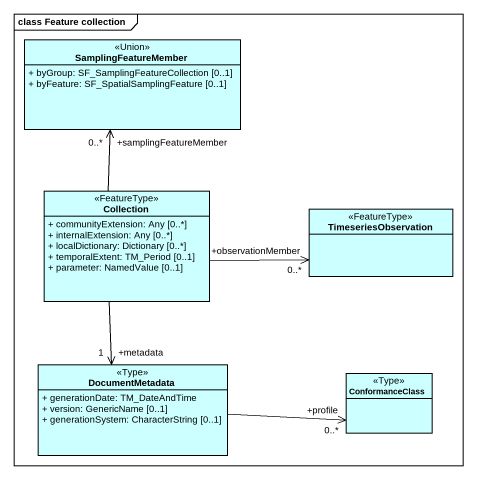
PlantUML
@startuml
mainframe class Feature collection
hide circle
hide empty members
skinparam classAttributeIconSize 0
class SamplingFeatureMember <<Union>> #CCFFFF {
  + byGroup: SF_SamplingFeatureCollection [0..1]
  + byFeature: SF_SpatialSamplingFeature [0..1]
}
class Collection <<FeatureType>> #CCFFFF {
  + communityExtension: Any [0..*]
  + internalExtension: Any [0..*]
  + localDictionary: Dictionary [0..*]
  + temporalExtent: TM_Period [0..1]
  + parameter: NamedValue [0..1]
}
class TimeseriesObservation <<FeatureType>> #CCFFFF
class DocumentMetadata <<Type>> #CCFFFF {
  + generationDate: TM_DateAndTime
  + version: GenericName [0..1]
  + generationSystem: CharacterString [0..1]
}
class ConformanceClass <<Type>> #CCFFFF
Collection -up-> "+samplingFeatureMember\n0..*" SamplingFeatureMember
Collection -right-> "+observationMember\n0..*" TimeseriesObservation
Collection --> "+metadata\n1" DocumentMetadata
DocumentMetadata -right-> "+profile\n0..*" ConformanceClass
@enduml
